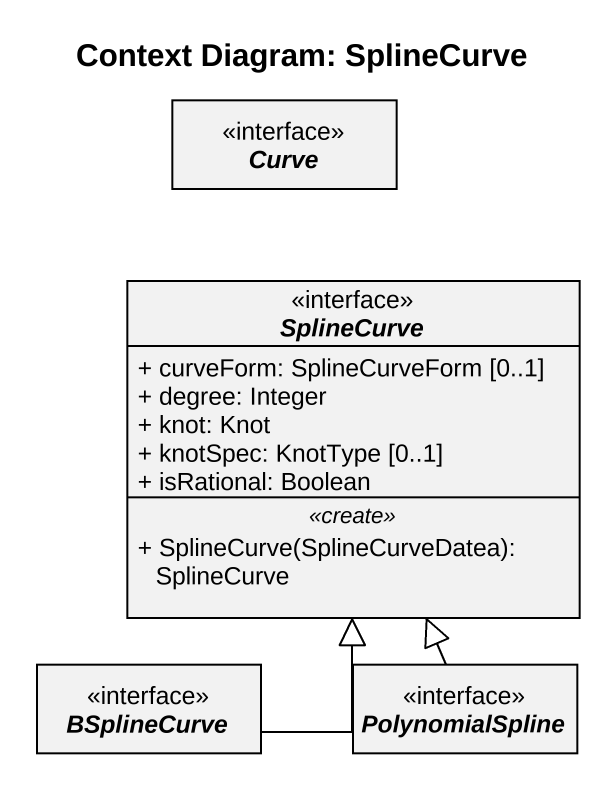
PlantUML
@startuml
title Context Diagram: SplineCurve
hide circle
hide empty members
skinparam classAttributeIconSize 0
interface Curve
interface SplineCurve {
  + curveForm: SplineCurveForm [0..1]
  + degree: Integer
  + knot: Knot
  + knotSpec: KnotType [0..1]
  + isRational: Boolean
  .. <<create>> ..
  + SplineCurve(SplineCurveDatea): SplineCurve
}
interface BSplineCurve
interface PolynomialSpline
BSplineCurve -up-|> SplineCurve
PolynomialSpline -up-|> SplineCurve
@enduml
